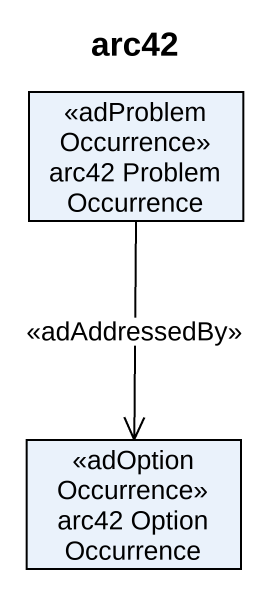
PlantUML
@startuml
title arc42
hide empty description
state "arc42 Problem Occurrence" as arc42_Problem_Occurrence <<adProblemOccurrence>>
state "arc42 Option Occurrence" as arc42_Option_Occurrence <<adOptionOccurrence>>
arc42_Problem_Occurrence --> arc42_Option_Occurrence : <<adAddressedBy>>
@enduml
